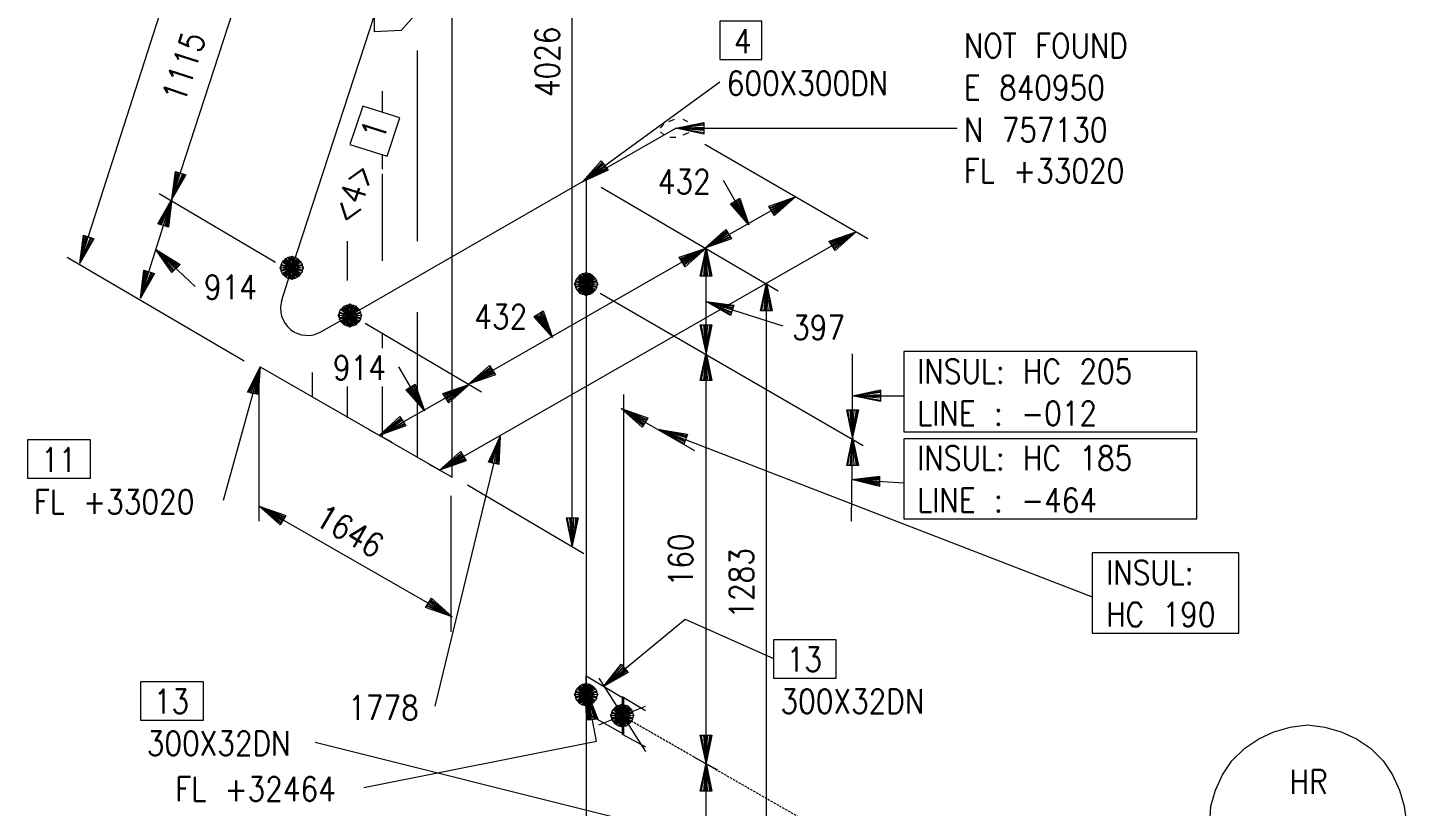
# Model space of a CAD drawing. Extents: x 0 to 841, y 0 to 594.
# Drawn here: x 149.1 to 303.1, y 217.8 to 304.9 of the extents above; entities that cross this region are included whole.
import ezdxf

# ---------------------------------------------------------------- set-up
doc = ezdxf.new("R2010")
doc.units = 0
doc.header["$MEASUREMENT"] = 0
doc.linetypes.add('HIDDEN', pattern=[0.375, 0.25, -0.125])
for name, color, linetype, lineweight in [('1', 7, 'Continuous', 9), ('3', 7, 'Continuous', 9), ('T-TEXT1', 7, 'Continuous', 9)]:
    doc.layers.add(name, color=color, linetype=linetype, lineweight=lineweight)
doc.styles.add('TXT', font='txt.shx')

msp = doc.modelspace()

# ---------------------------------------------------------------- linework, layer by layer
at = {"layer": '1', "color": 1, "linetype": 'Continuous', "lineweight": 0}
for p, q in [((187.8375, 306.35), (178.6, 278.0125)), ((211.4875, 287.8875), (221.5, 293.6125)), ((185.1, 272.6875), (211.4875, 287.8875)), ((211.4875, 287.8875), (211.4875, 276.1875)), ((178.6, 278.0125), (177.4375, 274.2375)), ((211.4875, 276.1875), (211.4875, 230.3)), ((181.85, 270.8625), (185.1, 272.6875)), ((211.4875, 230.3), (211.4875, 209.2375))]:
    msp.add_line(p, q, dxfattribs=at)
msp.add_arc((180.3572, 273.4738), 3.0149, 162.180953, 299.981642, dxfattribs=at)
at = {"layer": '3', "color": 2, "linetype": 'Continuous', "lineweight": 0}
for p, q in [((154.9375, 278.5375), (176.3875, 345.35)), ((196.5375, 254.6125), (196.5375, 333.7875)), ((209.9375, 246.9375), (209.9375, 326.1125)), ((165.2125, 285.6875), (174.4375, 314.025)), ((192.6375, 281), (192.6375, 302.325)), ((188.7375, 295.4375), (188.7375, 297.775)), ((211.1, 287.6375), (226.4375, 298.8125)), ((221.5, 293.6125), (252.9625, 293.6125)), ((242.95, 281.2625), (224.75, 291.7875)), ((188.7375, 289.0625), (188.7375, 290.625)), ((188.7375, 278.7875), (188.7375, 288.5375)), ((232.9375, 275.4125), (213.1875, 286.9875)), ((229.6875, 282.825), (226.8375, 287.7625)), ((161.7, 274.6375), (165.2125, 285.6875)), ((163.7875, 286.3375), (176.7875, 278.6625)), ((224.75, 280.225), (234.8875, 285.9375)), ((195.1125, 255.3875), (241.65, 282.0375)), ((184.8375, 276.5875), (184.8375, 281)), ((153.5125, 279.1875), (173.275, 267.6125)), ((163.3875, 280.0875), (167.8125, 275.9375)), ((198.3625, 265.0125), (224.8875, 280.225)), ((224.8875, 268.525), (224.8875, 280.225)), ((231.6375, 151.1375), (231.6375, 276.325)), ((242.4375, 258.125), (213.05, 275.15)), ((224.8875, 274.2375), (233.4625, 271.5125)), ((192.6375, 256.825), (192.6375, 273.075)), ((207.725, 270.2125), (206.2875, 272.6875)), ((199.7875, 264.1), (186.7875, 271.775)), ((188.7375, 269.0375), (188.7375, 270.7375)), ((224.8875, 222.6375), (224.8875, 268.525)), ((241.2625, 259.0375), (241.2625, 268.3875)), ((175.0875, 266.9625), (170.9375, 252.0125)), ((193.425, 262.025), (190.5625, 266.9625)), ((180.9375, 263.5875), (180.9375, 266.3125)), ((188.35, 259.2875), (198.4875, 265.0125)), ((174.9625, 249.675), (174.9625, 264.8875)), ((184.8375, 261.2375), (184.8375, 264.75)), ((188.7375, 259.0375), (188.7375, 264.75)), ((215.65, 263.8375), (215.65, 232.5125)), ((241.2625, 263.7125), (246.9875, 263.7125)), ((215.3875, 262.2875), (223.5875, 257.6)), ((189.7875, 258.5125), (187.1875, 259.9375)), ((201.875, 259.1625), (194.5875, 229)), ((219.6875, 259.9375), (268.0375, 241.225)), ((241.1375, 249.675), (241.2625, 259.0375)), ((196.5375, 254.6125), (193.9375, 256.0375)), ((241.1375, 254.35), (246.9875, 253.9625)), ((211.2375, 246.0375), (198.2375, 253.7)), ((174.9625, 251.3625), (196.5375, 239.0125)), ((196.4125, 237.325), (196.4125, 252.5375)), ((213.4375, 231.2125), (222.5375, 238.75)), ((222.5375, 238.75), (232.425, 234.3375)), ((212.6625, 225.1), (211.625, 230.5625)), ((181.2, 224.975), (215, 216.525)), ((186.6625, 219.9), (212.6625, 225.1)), ((226.1875, 221.85), (223.5875, 223.2875)), ((224.8875, 201.575), (224.8875, 222.6375))]:
    msp.add_line(p, q, dxfattribs=at)
for points in [[(175.0875, 266.9625), (196.5375, 254.6125), (196.5375, 333.7875)], [(226.4375, 301.2875), (231.125, 301.2875), (231.125, 305.575), (226.4375, 305.575), (226.4375, 301.2875)], [(189.2625, 290.4875), (190.6875, 294.7875), (186.5375, 296.0875), (185.1, 291.7875), (189.2625, 290.4875)], [(224.625, 292.9625), (221.5, 293.6125), (224.625, 294.2625), (224.625, 292.9625)], [(224.625, 293.0875), (221.5, 293.6125), (224.625, 294.1375)], [(224.625, 293.35), (221.5, 293.6125), (224.625, 294)], [(224.625, 293.4875), (221.5, 293.6125), (224.625, 293.7375)], [(213.9625, 288.9375), (211.1, 287.6375), (213.1875, 289.975), (213.9625, 288.9375)], [(213.8375, 289.0625), (211.1, 287.6375), (213.3125, 289.8375)], [(213.8375, 289.1875), (211.1, 287.6375), (213.4375, 289.7125)], [(166.775, 288.4125), (165.2125, 285.6875), (165.6, 288.8), (166.775, 288.4125)], [(166.6375, 288.4125), (165.2125, 285.6875), (165.7375, 288.8)], [(166.5125, 288.5375), (165.2125, 285.6875), (165.8625, 288.675)], [(166.3875, 288.5375), (165.2125, 285.6875), (165.9875, 288.675)], [(213.7, 289.325), (211.1, 287.6375), (213.4375, 289.5875)], [(163.65, 282.95), (165.2125, 285.6875), (164.825, 282.5625), (163.65, 282.95)], [(163.7875, 282.95), (165.2125, 285.6875), (164.6875, 282.5625)], [(163.9125, 282.825), (165.2125, 285.6875), (164.5625, 282.6875)], [(164.0375, 282.825), (165.2125, 285.6875), (164.4375, 282.6875)], [(228.65, 285.8125), (229.6875, 282.825), (227.6125, 285.1625), (228.65, 285.8125)], [(228.525, 285.6875), (229.6875, 282.825), (227.7375, 285.2875)], [(228.3875, 285.6875), (229.6875, 282.825), (227.875, 285.2875)], [(228.2625, 285.55), (229.6875, 282.825), (228, 285.425)], [(231.9, 284.9), (234.8875, 285.9375), (232.55, 283.8625), (231.9, 284.9)], [(232.0375, 284.775), (234.8875, 285.9375), (232.425, 283.9875)], [(232.0375, 284.6375), (234.8875, 285.9375), (232.425, 284.125)], [(232.1625, 284.5125), (234.8875, 285.9375), (232.2875, 284.25)], [(227.7375, 281.2625), (224.75, 280.225), (227.0875, 282.3), (227.7375, 281.2625)], [(227.6125, 281.3875), (224.75, 280.225), (227.225, 282.175)], [(227.6125, 281.525), (224.75, 280.225), (227.225, 282.0375)], [(227.4875, 281.65), (224.75, 280.225), (227.35, 281.9125)], [(238.6625, 281), (241.65, 282.0375), (239.3125, 279.9625), (238.6625, 281)], [(238.7875, 280.875), (241.65, 282.0375), (239.1875, 280.0875)], [(238.7875, 280.7375), (241.65, 282.0375), (239.1875, 280.225)], [(238.925, 280.6125), (241.65, 282.0375), (239.05, 280.35)], [(156.5, 281.2625), (154.9375, 278.5375), (155.3375, 281.65), (156.5, 281.2625)], [(156.375, 281.2625), (154.9375, 278.5375), (155.4625, 281.65)], [(156.2375, 281.3875), (154.9375, 278.5375), (155.5875, 281.525)], [(156.1125, 281.3875), (154.9375, 278.5375), (155.725, 281.525)], [(165.2125, 277.4875), (163.3875, 280.0875), (166.125, 278.4), (165.2125, 277.4875)], [(165.3375, 277.625), (163.3875, 280.0875), (165.9875, 278.275)], [(165.475, 277.75), (163.3875, 280.0875), (165.8625, 278.1375)], [(165.6, 277.8875), (163.3875, 280.0875), (165.7375, 278.0125)], [(221.8875, 279.1875), (224.8875, 280.225), (222.5375, 278.1375), (221.8875, 279.1875)], [(222.025, 279.05), (224.8875, 280.225), (222.4125, 278.275)], [(222.025, 278.925), (224.8875, 280.225), (222.4125, 278.4)], [(222.15, 278.7875), (224.8875, 280.225), (222.2875, 278.5375)], [(224.2375, 277.1), (224.8875, 280.225), (225.5375, 277.1), (224.2375, 277.1)], [(224.3625, 277.1), (224.8875, 280.225), (225.4, 277.1)], [(224.625, 277.1), (224.8875, 280.225), (225.275, 277.1)], [(224.75, 277.1), (224.8875, 280.225), (225.0125, 277.1)], [(163.2625, 277.3625), (161.7, 274.6375), (162.0875, 277.75), (163.2625, 277.3625)], [(163.1375, 277.3625), (161.7, 274.6375), (162.225, 277.75)], [(163, 277.4875), (161.7, 274.6375), (162.35, 277.625)], [(162.875, 277.4875), (161.7, 274.6375), (162.4875, 277.625)], [(230.9875, 273.2), (231.6375, 276.325), (232.2875, 273.2), (230.9875, 273.2)], [(231.125, 273.2), (231.6375, 276.325), (232.1625, 273.2)], [(231.3875, 273.2), (231.6375, 276.325), (232.0375, 273.2)], [(231.5125, 273.2), (231.6375, 276.325), (231.775, 273.2)], [(227.6125, 272.6875), (224.8875, 274.2375), (228, 273.85), (227.6125, 272.6875)], [(227.6125, 272.8125), (224.8875, 274.2375), (228, 273.725)], [(227.7375, 272.9375), (224.8875, 274.2375), (227.875, 273.5875)], [(227.7375, 273.075), (224.8875, 274.2375), (227.875, 273.4625)], [(206.6875, 273.2), (207.725, 270.2125), (205.6375, 272.55), (206.6875, 273.2)], [(206.55, 273.075), (207.725, 270.2125), (205.775, 272.6875)], [(206.425, 273.075), (207.725, 270.2125), (205.9, 272.6875)], [(206.2875, 272.9375), (207.725, 270.2125), (206.0375, 272.8125)], [(225.5375, 271.6375), (224.8875, 268.525), (224.2375, 271.6375), (225.5375, 271.6375)], [(225.4, 271.6375), (224.8875, 268.525), (224.3625, 271.6375)], [(225.275, 271.6375), (224.8875, 268.525), (224.625, 271.6375)], [(225.0125, 271.6375), (224.8875, 268.525), (224.75, 271.6375)], [(224.2375, 265.4), (224.8875, 268.525), (225.5375, 265.4), (224.2375, 265.4)], [(224.3625, 265.4), (224.8875, 268.525), (225.4, 265.4)], [(224.625, 265.4), (224.8875, 268.525), (225.275, 265.4)], [(224.75, 265.4), (224.8875, 268.525), (225.0125, 265.4)], [(246.9875, 259.6875), (279.7375, 259.6875), (279.7375, 268.65), (246.9875, 268.65), (246.9875, 259.6875)], [(173.6625, 264.1), (175.0875, 266.9625), (174.8375, 263.8375), (173.6625, 264.1)], [(173.7875, 264.1), (175.0875, 266.9625), (174.7, 263.8375)], [(173.925, 264.1), (175.0875, 266.9625), (174.575, 263.975)], [(174.05, 263.975), (175.0875, 266.9625), (174.4375, 263.975)], [(201.35, 266.05), (198.3625, 265.0125), (200.7, 267.0875), (201.35, 266.05)], [(201.225, 266.1875), (198.3625, 265.0125), (200.8375, 266.9625)], [(201.225, 266.3125), (198.3625, 265.0125), (200.8375, 266.8375)], [(201.0875, 266.4375), (198.3625, 265.0125), (200.9625, 266.7)], [(192.3875, 265.0125), (193.425, 262.025), (191.3375, 264.3625), (192.3875, 265.0125)], [(195.5, 263.975), (198.4875, 265.0125), (196.15, 262.9375), (195.5, 263.975)], [(195.6375, 263.8375), (198.4875, 265.0125), (196.025, 263.0625)], [(195.6375, 263.7125), (198.4875, 265.0125), (196.025, 263.1875)], [(195.7625, 263.5875), (198.4875, 265.0125), (195.8875, 263.325)], [(192.25, 264.8875), (193.425, 262.025), (191.475, 264.4875)], [(192.125, 264.8875), (193.425, 262.025), (191.6, 264.4875)], [(191.9875, 264.75), (193.425, 262.025), (191.7375, 264.625)], [(244.3875, 263.0625), (241.2625, 263.7125), (244.3875, 264.3625), (244.3875, 263.0625)], [(244.3875, 263.1875), (241.2625, 263.7125), (244.3875, 264.2375)], [(244.3875, 263.45), (241.2625, 263.7125), (244.3875, 264.1)], [(244.3875, 263.5875), (241.2625, 263.7125), (244.3875, 263.8375)], [(217.7375, 260.2), (215.3875, 262.2875), (218.3875, 261.2375), (217.7375, 260.2)], [(217.8625, 260.3375), (215.3875, 262.2875), (218.25, 261.1125)], [(217.8625, 260.4625), (215.3875, 262.2875), (218.25, 260.9875)], [(217.9875, 260.5875), (215.3875, 262.2875), (218.125, 260.85)], [(241.9125, 262.15), (241.2625, 259.0375), (240.6125, 262.15), (241.9125, 262.15)], [(241.7875, 262.15), (241.2625, 259.0375), (240.7375, 262.15)], [(241.65, 262.15), (241.2625, 259.0375), (241, 262.15)], [(241.3875, 262.15), (241.2625, 259.0375), (241.1375, 262.15)], [(191.3375, 260.3375), (188.35, 259.2875), (190.6875, 261.375), (191.3375, 260.3375)], [(191.2125, 260.4625), (188.35, 259.2875), (190.825, 261.2375)], [(191.2125, 260.5875), (188.35, 259.2875), (190.825, 261.1125)], [(191.0875, 260.725), (188.35, 259.2875), (190.95, 260.9875)], [(200.575, 256.3), (201.875, 259.1625), (201.7375, 256.0375), (200.575, 256.3)], [(200.7, 256.3), (201.875, 259.1625), (201.6125, 256.0375)], [(200.8375, 256.3), (201.875, 259.1625), (201.4875, 256.175)], [(200.9625, 256.175), (201.875, 259.1625), (201.35, 256.175)], [(222.4125, 258.25), (219.6875, 259.9375), (222.8, 259.425), (222.4125, 258.25)], [(222.4125, 258.3875), (219.6875, 259.9375), (222.8, 259.2875)], [(222.5375, 258.5125), (219.6875, 259.9375), (222.675, 259.1625)], [(222.5375, 258.6375), (219.6875, 259.9375), (222.675, 259.0375)], [(240.6125, 255.9125), (241.2625, 259.0375), (241.9125, 255.9125), (240.6125, 255.9125)], [(240.7375, 255.9125), (241.2625, 259.0375), (241.7875, 255.9125)], [(241, 255.9125), (241.2625, 259.0375), (241.65, 255.9125)], [(241.1375, 255.9125), (241.2625, 259.0375), (241.3875, 255.9125)], [(246.9875, 249.9375), (279.7375, 249.9375), (279.7375, 258.9), (246.9875, 258.9), (246.9875, 249.9375)], [(149.0875, 254.4875), (156.1125, 254.4875), (156.1125, 258.775), (149.0875, 258.775), (149.0875, 254.4875)], [(198.1, 256.4375), (195.1125, 255.3875), (197.45, 257.475), (198.1, 256.4375)], [(197.975, 256.5625), (195.1125, 255.3875), (197.5875, 257.3375)], [(197.975, 256.6875), (195.1125, 255.3875), (197.5875, 257.2125)], [(197.8375, 256.825), (195.1125, 255.3875), (197.7125, 257.0875)], [(244.25, 253.575), (241.1375, 254.35), (244.25, 254.7375), (244.25, 253.575)], [(244.25, 253.7), (241.1375, 254.35), (244.25, 254.6125)], [(244.25, 253.8375), (241.1375, 254.35), (244.25, 254.4875)], [(244.25, 253.9625), (241.1375, 254.35), (244.25, 254.35)], [(177.3, 249.2875), (174.9625, 251.3625), (177.95, 250.325), (177.3, 249.2875)], [(177.4375, 249.4125), (174.9625, 251.3625), (177.825, 250.1875)], [(177.4375, 249.5375), (174.9625, 251.3625), (177.825, 250.0625)], [(177.5625, 249.675), (174.9625, 251.3625), (177.6875, 249.9375)], [(210.5875, 250.0625), (209.9375, 246.9375), (209.2875, 250.0625), (210.5875, 250.0625)], [(210.45, 250.0625), (209.9375, 246.9375), (209.4125, 250.0625)], [(210.325, 250.0625), (209.9375, 246.9375), (209.675, 250.0625)], [(210.0625, 250.0625), (209.9375, 246.9375), (209.8, 250.0625)], [(268.0375, 237.1875), (284.425, 237.1875), (284.425, 246.1625), (268.0375, 246.1625), (268.0375, 237.1875)], [(194.2, 241.0875), (196.5375, 239.0125), (193.55, 240.05), (194.2, 241.0875)], [(194.075, 240.9625), (196.5375, 239.0125), (193.6875, 240.1875)], [(194.075, 240.8375), (196.5375, 239.0125), (193.6875, 240.3125)], [(193.9375, 240.7), (196.5375, 239.0125), (193.8125, 240.4375)], [(232.425, 232.125), (239.4375, 232.125), (239.4375, 236.4125), (232.425, 236.4125), (232.425, 232.125)], [(216.175, 232.775), (213.4375, 231.2125), (215.3875, 233.6875), (216.175, 232.775)], [(216.0375, 232.9), (213.4375, 231.2125), (215.525, 233.55)], [(216.0375, 233.0375), (213.4375, 231.2125), (215.65, 233.425)], [(215.9125, 233.1625), (213.4375, 231.2125), (215.65, 233.2875)], [(161.7, 227.4375), (168.725, 227.4375), (168.725, 231.7375), (161.7, 231.7375), (161.7, 227.4375)], [(211.625, 227.4375), (211.625, 230.5625), (212.7875, 227.575), (211.625, 227.4375)], [(211.75, 227.4375), (211.625, 230.5625), (212.6625, 227.575)], [(211.8875, 227.4375), (211.625, 230.5625), (212.5375, 227.575)], [(212.0125, 227.4375), (211.625, 230.5625), (212.4, 227.575)], [(281.175, 215.875), (281.3, 217.825), (281.825, 219.6375), (282.6, 221.3375), (283.6375, 222.8875), (285.075, 224.325), (286.6375, 225.3625), (288.325, 226.1375), (290.1375, 226.6625), (292.0875, 226.925)], [(292.0875, 226.925), (294.0375, 226.6625), (295.8625, 226.1375), (297.55, 225.3625), (299.1125, 224.325), (300.5375, 222.8875), (301.5875, 221.3375), (302.3625, 219.6375), (302.8875, 217.825), (303.1375, 215.875)], [(225.5375, 225.75), (224.8875, 222.6375), (224.2375, 225.75), (225.5375, 225.75)], [(225.4, 225.75), (224.8875, 222.6375), (224.3625, 225.75)], [(225.275, 225.75), (224.8875, 222.6375), (224.625, 225.75)], [(225.0125, 225.75), (224.8875, 222.6375), (224.75, 225.75)], [(224.2375, 219.5125), (224.8875, 222.6375), (225.5375, 219.5125), (224.2375, 219.5125)], [(224.3625, 219.5125), (224.8875, 222.6375), (225.4, 219.5125)], [(224.625, 219.5125), (224.8875, 222.6375), (225.275, 219.5125)], [(224.75, 219.5125), (224.8875, 222.6375), (225.0125, 219.5125)]]:
    msp.add_lwpolyline(points, dxfattribs=at)
at = {"layer": 'T-TEXT1', "color": 2, "linetype": 'Continuous', "lineweight": 0}
for p, q in [((220.725, 294.3875), (221.375, 294.65)), ((222.2875, 294.65), (222.8, 294.3875)), ((219.8125, 293.6125), (220.2, 294.1375)), ((220.2, 292.8375), (219.8125, 293.225)), ((222.9375, 293.0875), (222.2875, 292.8375)), ((223.325, 294), (223.1875, 293.6125)), ((221.5, 292.575), (220.85, 292.575)), ((212.925, 232.125), (218.125, 223.9375)), ((212.925, 226.925), (218.125, 229))]:
    msp.add_line(p, q, dxfattribs=at)
at = {"layer": 'T-TEXT1', "color": 2, "linetype": 'HIDDEN', "lineweight": 0}
msp.add_line((215.525, 227.9625), (236.325, 216), dxfattribs=at)
at = {"layer": 'T-TEXT1', "color": 2, "linetype": 'Continuous', "lineweight": 0}
for points in [[(187.8375, 306.35), (187.8375, 308.3), (190.825, 311.55), (193.8125, 311.6875), (193.8125, 307.9125), (190.825, 304.5375), (187.8375, 304.4), (187.8375, 306.35)], [(178.6, 279.3125), (178.8625, 279.1875), (178.9875, 279.1875), (179.25, 279.05), (179.3875, 278.925), (179.5125, 278.7875), (179.6375, 278.6625), (179.775, 278.4), (179.775, 278.275), (179.9, 278.0125), (179.775, 277.75), (179.775, 277.625), (179.6375, 277.3625), (179.5125, 277.2375), (179.3875, 277.1), (179.25, 276.975), (178.9875, 276.8375), (178.8625, 276.8375), (178.6, 276.8375), (178.3375, 276.8375), (178.2125, 276.8375), (177.95, 276.975), (177.825, 277.1), (177.6875, 277.2375), (177.5625, 277.3625), (177.4375, 277.625), (177.4375, 277.75), (177.4375, 278.0125), (177.4375, 278.275), (177.4375, 278.4), (177.5625, 278.6625), (177.6875, 278.7875), (177.825, 278.925), (177.95, 279.05), (178.2125, 279.1875), (178.3375, 279.1875), (178.6, 279.3125), (178.6, 279.3125), (178.8625, 279.1875), (178.6, 276.7125), (178.3375, 276.8375), (178.6, 279.3125), (178.8625, 279.1875), (178.9875, 279.1875), (178.3375, 276.8375), (178.2125, 276.8375), (178.8625, 279.1875), (178.9875, 279.1875), (179.25, 279.05), (178.2125, 276.8375), (177.95, 276.975), (178.9875, 279.1875), (179.25, 279.05), (179.3875, 278.925), (177.95, 276.975), (177.825, 277.1), (179.25, 279.05), (179.3875, 278.925), (179.5125, 278.7875), (177.825, 277.1), (177.6875, 277.2375), (179.3875, 278.925), (179.5125, 278.7875), (179.6375, 278.6625), (177.6875, 277.2375), (177.5625, 277.3625), (179.5125, 278.7875), (179.6375, 278.6625), (179.775, 278.4), (177.5625, 277.3625), (177.4375, 277.625), (179.6375, 278.6625), (179.775, 278.4), (179.775, 278.275), (177.4375, 277.625), (177.4375, 277.75), (179.775, 278.4), (179.775, 278.275), (179.9, 278.0125), (177.4375, 277.75), (177.3, 278.0125), (179.775, 278.275), (179.9, 278.0125), (179.775, 277.75), (177.3, 278.0125), (177.4375, 278.275), (179.9, 278.0125), (179.775, 277.75), (179.775, 277.625), (177.4375, 278.275), (177.4375, 278.4), (179.775, 277.75), (179.775, 277.625), (179.6375, 277.3625), (177.4375, 278.4), (177.5625, 278.6625), (179.775, 277.625)], [(179.775, 277.625), (179.6375, 277.3625), (179.5125, 277.2375), (177.5625, 278.6625), (177.6875, 278.7875), (179.6375, 277.3625), (179.5125, 277.2375), (179.3875, 277.1), (177.6875, 278.7875), (177.825, 278.925), (179.5125, 277.2375), (179.3875, 277.1), (179.25, 276.975), (177.825, 278.925), (177.95, 279.05), (179.3875, 277.1), (179.25, 276.975), (178.9875, 276.8375), (177.95, 279.05), (178.2125, 279.1875), (179.25, 276.975), (178.9875, 276.8375), (178.8625, 276.8375), (178.2125, 279.1875), (178.3375, 279.1875), (178.9875, 276.8375), (178.8625, 276.8375), (178.6, 276.7125), (178.3375, 279.1875), (178.6, 279.3125), (178.8625, 276.8375)], [(211.4875, 277.4875), (211.75, 277.3625), (211.8875, 277.3625), (212.1375, 277.2375), (212.275, 277.1), (212.4, 276.975), (212.5375, 276.8375), (212.6625, 276.5875), (212.6625, 276.45), (212.7875, 276.1875), (212.6625, 275.9375), (212.6625, 275.8), (212.5375, 275.5375), (212.4, 275.4125), (212.275, 275.2875), (212.1375, 275.15), (211.8875, 275.025), (211.75, 275.025), (211.4875, 275.025), (211.2375, 275.025), (211.1, 275.025), (210.8375, 275.15), (210.7125, 275.2875), (210.5875, 275.4125), (210.45, 275.5375), (210.325, 275.8), (210.325, 275.9375), (210.325, 276.1875), (210.325, 276.45), (210.325, 276.5875), (210.45, 276.8375), (210.5875, 276.975), (210.7125, 277.1), (210.8375, 277.2375), (211.1, 277.3625), (211.2375, 277.3625), (211.4875, 277.4875), (211.4875, 277.4875), (211.75, 277.3625), (211.4875, 274.8875), (211.2375, 275.025), (211.4875, 277.4875), (211.75, 277.3625), (211.8875, 277.3625), (211.2375, 275.025), (211.1, 275.025), (211.75, 277.3625), (211.8875, 277.3625), (212.1375, 277.2375), (211.1, 275.025), (210.8375, 275.15), (211.8875, 277.3625), (212.1375, 277.2375), (212.275, 277.1), (210.8375, 275.15), (210.7125, 275.2875), (212.1375, 277.2375), (212.275, 277.1), (212.4, 276.975), (210.7125, 275.2875), (210.5875, 275.4125), (212.275, 277.1), (212.4, 276.975), (212.5375, 276.8375), (210.5875, 275.4125), (210.45, 275.5375), (212.4, 276.975), (212.5375, 276.8375), (212.6625, 276.5875), (210.45, 275.5375), (210.325, 275.8), (212.5375, 276.8375), (212.6625, 276.5875), (212.6625, 276.45), (210.325, 275.8), (210.325, 275.9375), (212.6625, 276.5875), (212.6625, 276.45), (212.7875, 276.1875), (210.325, 275.9375), (210.1875, 276.1875), (212.6625, 276.45), (212.7875, 276.1875), (212.6625, 275.9375), (210.1875, 276.1875), (210.325, 276.45), (212.7875, 276.1875), (212.6625, 275.9375), (212.6625, 275.8), (210.325, 276.45), (210.325, 276.5875), (212.6625, 275.9375), (212.6625, 275.8), (212.5375, 275.5375), (210.325, 276.5875), (210.45, 276.8375), (212.6625, 275.8)], [(212.6625, 275.8), (212.5375, 275.5375), (212.4, 275.4125), (210.45, 276.8375), (210.5875, 276.975), (212.5375, 275.5375), (212.4, 275.4125), (212.275, 275.2875), (210.5875, 276.975), (210.7125, 277.1), (212.4, 275.4125), (212.275, 275.2875), (212.1375, 275.15), (210.7125, 277.1), (210.8375, 277.2375), (212.275, 275.2875), (212.1375, 275.15), (211.8875, 275.025), (210.8375, 277.2375), (211.1, 277.3625), (212.1375, 275.15), (211.8875, 275.025), (211.75, 275.025), (211.1, 277.3625), (211.2375, 277.3625), (211.8875, 275.025), (211.75, 275.025), (211.4875, 274.8875), (211.2375, 277.3625), (211.4875, 277.4875), (211.75, 275.025)], [(185.1, 273.9875), (185.3625, 273.85), (185.4875, 273.85), (185.75, 273.725), (185.8875, 273.5875), (186.0125, 273.4625), (186.1375, 273.3375), (186.275, 273.075), (186.275, 272.9375), (186.4, 272.6875), (186.275, 272.425), (186.275, 272.2875), (186.1375, 272.0375), (186.0125, 271.9), (185.8875, 271.775), (185.75, 271.6375), (185.4875, 271.5125), (185.3625, 271.5125), (185.1, 271.5125), (184.8375, 271.5125), (184.7125, 271.5125), (184.45, 271.6375), (184.325, 271.775), (184.1875, 271.9), (184.0625, 272.0375), (183.9375, 272.2875), (183.9375, 272.425), (183.9375, 272.6875), (183.9375, 272.9375), (183.9375, 273.075), (184.0625, 273.3375), (184.1875, 273.4625), (184.325, 273.5875), (184.45, 273.725), (184.7125, 273.85), (184.8375, 273.85), (185.1, 273.9875), (185.1, 273.9875), (185.3625, 273.85), (185.1, 271.3875), (184.8375, 271.5125), (185.1, 273.9875), (185.3625, 273.85), (185.4875, 273.85), (184.8375, 271.5125), (184.7125, 271.5125), (185.3625, 273.85), (185.4875, 273.85), (185.75, 273.725), (184.7125, 271.5125), (184.45, 271.6375), (185.4875, 273.85), (185.75, 273.725), (185.8875, 273.5875), (184.45, 271.6375), (184.325, 271.775), (185.75, 273.725), (185.8875, 273.5875), (186.0125, 273.4625), (184.325, 271.775), (184.1875, 271.9), (185.8875, 273.5875), (186.0125, 273.4625), (186.1375, 273.3375), (184.1875, 271.9), (184.0625, 272.0375), (186.0125, 273.4625), (186.1375, 273.3375), (186.275, 273.075), (184.0625, 272.0375), (183.9375, 272.2875), (186.1375, 273.3375), (186.275, 273.075), (186.275, 272.9375), (183.9375, 272.2875), (183.9375, 272.425), (186.275, 273.075), (186.275, 272.9375), (186.4, 272.6875), (183.9375, 272.425), (183.8, 272.6875), (186.275, 272.9375), (186.4, 272.6875), (186.275, 272.425), (183.8, 272.6875), (183.9375, 272.9375), (186.4, 272.6875), (186.275, 272.425), (186.275, 272.2875), (183.9375, 272.9375), (183.9375, 273.075), (186.275, 272.425), (186.275, 272.2875), (186.1375, 272.0375), (183.9375, 273.075), (184.0625, 273.3375), (186.275, 272.2875)], [(186.275, 272.2875), (186.1375, 272.0375), (186.0125, 271.9), (184.0625, 273.3375), (184.1875, 273.4625), (186.1375, 272.0375), (186.0125, 271.9), (185.8875, 271.775), (184.1875, 273.4625), (184.325, 273.5875), (186.0125, 271.9), (185.8875, 271.775), (185.75, 271.6375), (184.325, 273.5875), (184.45, 273.725), (185.8875, 271.775), (185.75, 271.6375), (185.4875, 271.5125), (184.45, 273.725), (184.7125, 273.85), (185.75, 271.6375), (185.4875, 271.5125), (185.3625, 271.5125), (184.7125, 273.85), (184.8375, 273.85), (185.4875, 271.5125), (185.3625, 271.5125), (185.1, 271.3875), (184.8375, 273.85), (185.1, 273.9875), (185.3625, 271.5125)], [(211.4875, 231.6), (211.75, 231.475), (211.8875, 231.475), (212.1375, 231.3375), (212.275, 231.2125), (212.4, 231.0875), (212.5375, 230.95), (212.6625, 230.6875), (212.6625, 230.5625), (212.7875, 230.3), (212.6625, 230.0375), (212.6625, 229.9125), (212.5375, 229.65), (212.4, 229.525), (212.275, 229.3875), (212.1375, 229.2625), (211.8875, 229.1375), (211.75, 229.1375), (211.4875, 229.1375), (211.2375, 229.1375), (211.1, 229.1375), (210.8375, 229.2625), (210.7125, 229.3875), (210.5875, 229.525), (210.45, 229.65), (210.325, 229.9125), (210.325, 230.0375), (210.325, 230.3), (210.325, 230.5625), (210.325, 230.6875), (210.45, 230.95), (210.5875, 231.0875), (210.7125, 231.2125), (210.8375, 231.3375), (211.1, 231.475), (211.2375, 231.475), (211.4875, 231.6), (211.4875, 231.6), (211.75, 231.475), (211.4875, 229), (211.2375, 229.1375), (211.4875, 231.6), (211.75, 231.475), (211.8875, 231.475), (211.2375, 229.1375), (211.1, 229.1375), (211.75, 231.475), (211.8875, 231.475), (212.1375, 231.3375), (211.1, 229.1375), (210.8375, 229.2625), (211.8875, 231.475), (212.1375, 231.3375), (212.275, 231.2125), (210.8375, 229.2625), (210.7125, 229.3875), (212.1375, 231.3375), (212.275, 231.2125), (212.4, 231.0875), (210.7125, 229.3875), (210.5875, 229.525), (212.275, 231.2125), (212.4, 231.0875), (212.5375, 230.95), (210.5875, 229.525), (210.45, 229.65), (212.4, 231.0875), (212.5375, 230.95), (212.6625, 230.6875), (210.45, 229.65), (210.325, 229.9125), (212.5375, 230.95), (212.6625, 230.6875), (212.6625, 230.5625), (210.325, 229.9125), (210.325, 230.0375), (212.6625, 230.6875), (212.6625, 230.5625), (212.7875, 230.3), (210.325, 230.0375), (210.1875, 230.3), (212.6625, 230.5625), (212.7875, 230.3), (212.6625, 230.0375), (210.1875, 230.3), (210.325, 230.5625), (212.7875, 230.3), (212.6625, 230.0375), (212.6625, 229.9125), (210.325, 230.5625), (210.325, 230.6875), (212.6625, 230.0375), (212.6625, 229.9125), (212.5375, 229.65), (210.325, 230.6875), (210.45, 230.95), (212.6625, 229.9125)], [(212.6625, 229.9125), (212.5375, 229.65), (212.4, 229.525), (210.45, 230.95), (210.5875, 231.0875), (212.5375, 229.65), (212.4, 229.525), (212.275, 229.3875), (210.5875, 231.0875), (210.7125, 231.2125), (212.4, 229.525), (212.275, 229.3875), (212.1375, 229.2625), (210.7125, 231.2125), (210.8375, 231.3375), (212.275, 229.3875), (212.1375, 229.2625), (211.8875, 229.1375), (210.8375, 231.3375), (211.1, 231.475), (212.1375, 229.2625), (211.8875, 229.1375), (211.75, 229.1375), (211.1, 231.475), (211.2375, 231.475), (211.8875, 229.1375), (211.75, 229.1375), (211.4875, 229), (211.2375, 231.475), (211.4875, 231.6), (211.75, 229.1375)], [(211.4875, 230.3), (211.4875, 232.3875), (215.65, 229.9125), (215.65, 225.8875), (211.4875, 228.225), (211.4875, 230.3)], [(218.125, 228.4875), (215.525, 230.0375), (215.525, 225.8875), (218.125, 224.45)], [(215.525, 229.2625), (215.7875, 229.1375), (215.9125, 229.1375), (216.175, 229), (216.3, 228.875), (216.4375, 228.7375), (216.5625, 228.6125), (216.6875, 228.35), (216.6875, 228.225), (216.825, 227.9625), (216.6875, 227.7), (216.6875, 227.575), (216.5625, 227.3125), (216.4375, 227.1875), (216.3, 227.05), (216.175, 226.925), (215.9125, 226.7875), (215.7875, 226.7875), (215.525, 226.7875), (215.2625, 226.7875), (215.1375, 226.7875), (214.875, 226.925), (214.7375, 227.05), (214.6125, 227.1875), (214.4875, 227.3125), (214.35, 227.575), (214.35, 227.7), (214.35, 227.9625), (214.35, 228.225), (214.35, 228.35), (214.4875, 228.6125), (214.6125, 228.7375), (214.7375, 228.875), (214.875, 229), (215.1375, 229.1375), (215.2625, 229.1375), (215.525, 229.2625), (215.525, 229.2625), (215.7875, 229.1375), (215.525, 226.6625), (215.2625, 226.7875), (215.525, 229.2625), (215.7875, 229.1375), (215.9125, 229.1375), (215.2625, 226.7875), (215.1375, 226.7875), (215.7875, 229.1375), (215.9125, 229.1375), (216.175, 229), (215.1375, 226.7875), (214.875, 226.925), (215.9125, 229.1375), (216.175, 229), (216.3, 228.875), (214.875, 226.925), (214.7375, 227.05), (216.175, 229), (216.3, 228.875), (216.4375, 228.7375), (214.7375, 227.05), (214.6125, 227.1875), (216.3, 228.875), (216.4375, 228.7375), (216.5625, 228.6125), (214.6125, 227.1875), (214.4875, 227.3125), (216.4375, 228.7375), (216.5625, 228.6125), (216.6875, 228.35), (214.4875, 227.3125), (214.35, 227.575), (216.5625, 228.6125), (216.6875, 228.35), (216.6875, 228.225), (214.35, 227.575), (214.35, 227.7), (216.6875, 228.35), (216.6875, 228.225), (216.825, 227.9625), (214.35, 227.7), (214.225, 227.9625), (216.6875, 228.225), (216.825, 227.9625), (216.6875, 227.7), (214.225, 227.9625), (214.35, 228.225), (216.825, 227.9625), (216.6875, 227.7), (216.6875, 227.575), (214.35, 228.225), (214.35, 228.35), (216.6875, 227.7), (216.6875, 227.575), (216.5625, 227.3125), (214.35, 228.35), (214.4875, 228.6125), (216.6875, 227.575)], [(216.6875, 227.575), (216.5625, 227.3125), (216.4375, 227.1875), (214.4875, 228.6125), (214.6125, 228.7375), (216.5625, 227.3125), (216.4375, 227.1875), (216.3, 227.05), (214.6125, 228.7375), (214.7375, 228.875), (216.4375, 227.1875), (216.3, 227.05), (216.175, 226.925), (214.7375, 228.875), (214.875, 229), (216.3, 227.05), (216.175, 226.925), (215.9125, 226.7875), (214.875, 229), (215.1375, 229.1375), (216.175, 226.925), (215.9125, 226.7875), (215.7875, 226.7875), (215.1375, 229.1375), (215.2625, 229.1375), (215.9125, 226.7875), (215.7875, 226.7875), (215.525, 226.6625), (215.2625, 229.1375), (215.525, 229.2625), (215.7875, 226.7875)]]:
    msp.add_lwpolyline(points, dxfattribs=at)

# ---------------------------------------------------------------- texts
at = {"layer": '3', "color": 2, "linetype": 'Continuous', "lineweight": 0, "style": 'TXT', "width": 0.851861}
for s, rotation, p in [('1115', 72, (166.6, 296.3)), ('4026', 90, (208.5, 297.1)), ('1', 72, (188.8, 292.1)), ('<4>', 72, (185.7, 282.7)), ('1646', 330, (181, 249.4)), ('160', 90, (223.4, 242.4)), ('1283', 90, (230.2, 238.8))]:
    msp.add_text(s, height=2.7, rotation=rotation, dxfattribs=at).set_placement(p)
for s, p in [('4', (228, 302)), ('NOT FOUND', (253.7, 301.5)), ('600X300DN', (227.2, 297.3)), ('E 840950', (253.7, 296.8)), ('N 757130', (253.7, 292.1)), ('FL +33020', (253.7, 287.5)), ('432', (219.5, 286.3)), ('914', (168.8, 274.5)), ('432', (199, 271.2)), ('397', (234.5, 270)), ('914', (183.2, 265.5)), ('INSUL: HC 205', (248.5, 265.1)), ('LINE : -012', (248.5, 260.4)), ('11', (150.6, 255.2)), ('INSUL: HC 185', (248.5, 255.4)), ('FL +33020', (149.8, 250.5)), ('LINE : -464', (248.5, 250.7)), ('INSUL:', (269.6, 242.6)), ('HC 190', (269.6, 237.9)), ('13', (233.9, 232.9)), ('13', (163.2, 228.2)), ('1778', (184.9, 227.5)), ('300X32DN', (233.2, 228.2)), ('300X32DN', (162.4, 223.5)), ('HR', (290.1, 219.2)), ('FL +32464', (165.6, 218.4))]:
    msp.add_text(s, height=2.7, dxfattribs=at).set_placement(p)

doc.saveas('drawing.dxf')
